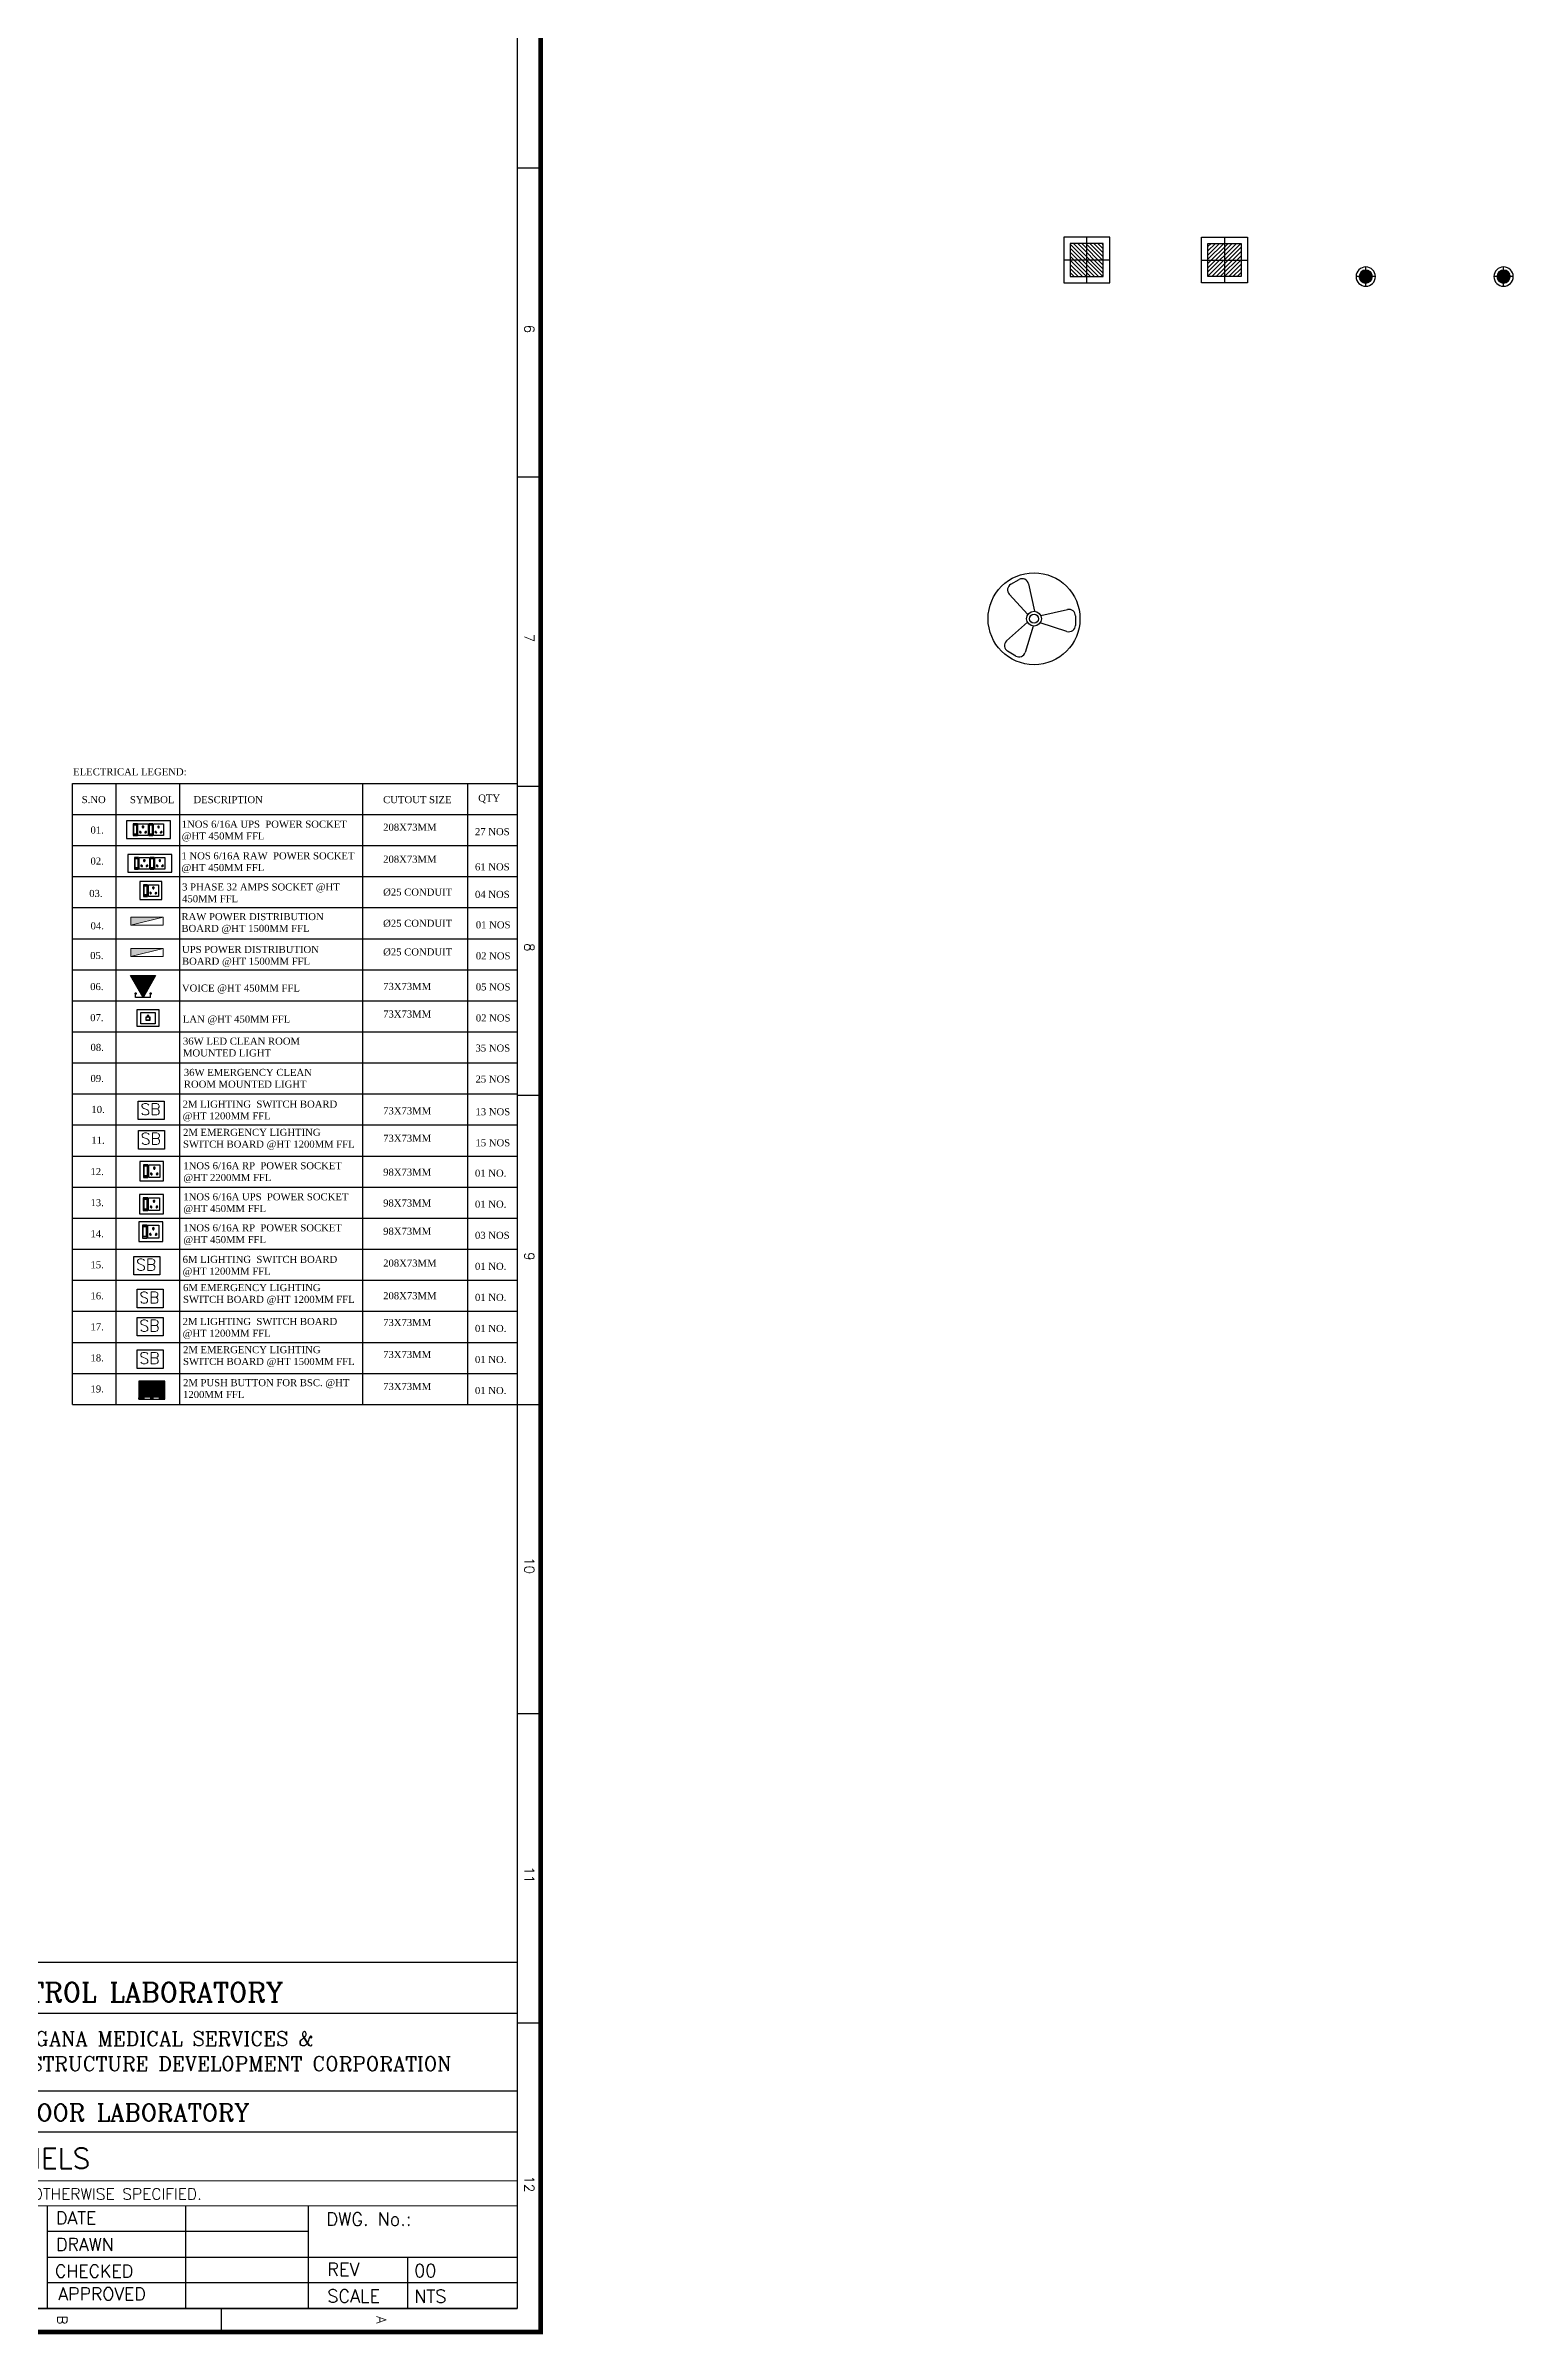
# Model space of a CAD drawing. Extents: x -52083 to 49512, y -145230 to 20224.
# Drawn here: x -23710 to -4545, y -145230 to -115345 of the extents above; entities that cross this region are included whole.
import ezdxf
from ezdxf.enums import TextEntityAlignment as Align

# ---------------------------------------------------------------- set-up
doc = ezdxf.new("R2010")
doc.units = 0
doc.header["$LTSCALE"] = 0.5
doc.header["$MEASUREMENT"] = 0
for name, color, linetype in [('ELE 36W EMERGENCY LIGHT', 5, 'Continuous'), ('ELE 36W LED LIGHT', 6, 'Continuous'), ('ELE-1200MM CEILINGFAN', 6, 'Continuous'), ('ELE-12W LED', 1, 'Continuous'), ('ELE-UPS SWITCH BOARD', 3, 'Continuous'), ('ELE. LEGEND', 240, 'Continuous'), ('HATCH', 7, 'Continuous'), ('PDF_Text', 5, 'Continuous'), ('SA-3MUP', 223, 'Continuous'), ('SA-6MRP', 1, 'Continuous'), ('SA-6MUP', 223, 'Continuous'), ('SA-Lan', 3, 'Continuous'), ('SA-Voice', 5, 'Continuous'), ('TITLE', 7, 'Continuous')]:
    doc.layers.add(name, color=color, linetype=linetype)
for name, color, linetype, lineweight in [('ELE-12W UPS LIGHT', 3, 'Continuous', 25), ('ELE-36W EMERGENCY  LED LIGHT', 7, 'Continuous', 25), ('ELE-36W LED LIGHT', 210, 'Continuous', 25), ('ELE. DB', 1, 'Continuous', 9), ('Sa-Block Text', 7, 'Continuous', 18)]:
    doc.layers.add(name, color=color, linetype=linetype, lineweight=lineweight)
doc.styles.add('IRFAN', font='romans.shx')
doc.styles.add('PDF Times New Roman', font='times.ttf')
doc.styles.add('RomanS', font='romans.shx')
doc.styles.get("Standard").update_dxf_attribs({"font": 'romans.shx'})
doc.styles.add('sudheer', font='romanc.shx')

# ---------------------------------------------------------------- blocks, each defined once
blk = doc.blocks.new('A$C07FB25EA')
at = {"layer": 'ELE-1200MM CEILINGFAN', "color": 3}
for p, q in [((0.26, 2.64), (3.17, 12.07)), ((6.53, 13.37), (9.47, 11.64)), ((-14.84, -1.03), (-14.81, 2.38)), ((-11.8, 4.55), (-2.22, 1.44)), ((9.84, 7.94), (2.36, 1.21)), ((-2.41, -1.1), (-12.04, -3.29)), ((1.96, -12.49), (-0.13, -2.65)), ((2.16, -1.54), (8.87, -8.78)), ((8.31, -12.34), (5.35, -14.02))]:
    blk.add_line(p, q, dxfattribs=at)
at = {"layer": 'ELE-1200MM CEILINGFAN', "color": 5, "ltscale": 10}
blk.add_circle((0, 0), 16.45, dxfattribs=at)
at = {"layer": 'ELE-1200MM CEILINGFAN', "color": 3}
for radius in [2.65, 1.58]:
    blk.add_circle((0, 0), radius, dxfattribs=at)
for centre, start, end in [((5.36, 11.38), 59.52805, 162.52285), ((8.3, 9.66), 311.94933, 59.52805), ((-12.51, 2.36), 71.94933, 179.52805), ((-12.54, -1.05), 179.52805, 282.52285), ((4.21, -12.02), 191.94933, 299.52805), ((7.18, -10.34), 299.52805, 42.52285)]:
    blk.add_arc(centre, 2.3, start, end, dxfattribs=at)
blk = doc.blocks.new('A$C66962185')
at = {"layer": 'TITLE'}
for p, q in [((85375, -1297), (85375, 0)), ((102467, -1297), (102467, 0)), ((119559, -1297), (119559, 0)), ((136651, -1297), (136651, 0)), ((153743, -1297), (153743, 0)), ((170836, -1297), (170836, 0)), ((187928, -1297), (187928, 0)), ((1210, -1297), (203723, -1297)), ((203723, -139882), (203723, -1297)), ((205020, -17647), (203723, -17647))]:
    blk.add_line(p, q, dxfattribs=at)
at = {"layer": 'TITLE', "const_width": 250}
blk.add_lwpolyline([(205020, 0), (205020, -141178), (0, -141178), (0, 0)], close=True, dxfattribs=at)
at = {"layer": 'TITLE', "style": 'RomanS'}
for s, height, p in [('6', 537, (94285, -629)), ('7', 537, (111377, -629)), ('8', 537, (128470, -629)), ('9', 537, (145562, -629)), ('10', 537.4, (162654, -629)), ('11', 537.4, (179746, -629)), ('12', 537.4, (196838, -629)), ('A', 537, (204358, -8810)), ('B', 537, (204358, -26457))]:
    blk.add_text(s, height=height, dxfattribs=at).set_placement(p, align=Align.MIDDLE)
blk = doc.blocks.new('*U668')
at = {"ltscale": 300}
for p, q in [((-78, 30), (-78, -30)), ((-78, 30), (-78, -30)), ((-57, 30), (-78, 30)), ((-78, 30), (-57, 30)), ((-76, 23), (-76, -23)), ((-59, 23), (-76, 23)), ((-59, -23), (-59, 23)), ((-57, -30), (-57, 30)), ((-54, 30), (-2, 30)), ((-54, -30), (-54, 30)), ((-2, 30), (-2, -30)), ((2, 30), (2, -30)), ((2, 30), (2, -30)), ((22, 30), (2, 30)), ((2, 30), (22, 30)), ((3, 23), (3, -23)), ((21, 23), (3, 23)), ((21, -23), (21, 23)), ((22, -30), (22, 30)), ((26, -30), (26, 30)), ((26, 30), (78, 30)), ((78, 30), (78, -30)), ((-78, -30), (-57, -30)), ((-76, -21), (-59, -21)), ((-76, -23), (-59, -23)), ((-2, -30), (-54, -30)), ((2, -30), (22, -30)), ((3, -21), (21, -21)), ((3, -23), (21, -23)), ((78, -30), (26, -30))]:
    blk.add_line(p, q, dxfattribs=at)
blk.add_lwpolyline([(-113, -46), (113, -46), (113, 46), (-113, 46)], close=True, dxfattribs=at)
for centre, radius, start, end in [((-28, 15), 4.06, 307.1584, 232.8416), ((-28, 11), 2.59, 161.4031, 18.5969), ((52, 15), 4.06, 307.1584, 232.8416), ((52, 11), 2.59, 161.4031, 18.5969), ((-43, -12), 3.5, 5.2689, 272.51), ((-40, -14), 2.82, 202.6838, 75.0951), ((-16, -14), 2.82, 104.9049, 337.3162), ((-13, -12), 3.5, 267.49, 174.7311), ((37, -12), 3.5, 5.2689, 272.51), ((40, -14), 2.82, 202.6838, 75.0951), ((64, -14), 2.82, 104.9049, 337.3162), ((67, -12), 3.5, 267.49, 174.7311)]:
    blk.add_arc(centre, radius, start, end, dxfattribs=at)
at = {"layer": 'Sa-Block Text', "flags": 1}
for tag, p in [('PROJECTNAME', (102, 776)), ('FLOOR', (102, 686)), ('LABNAME', (102, 577)), ('ITEMNO:', (102, 480))]:
    blk.add_attdef(tag, text='', height=65, dxfattribs=at).set_placement(p, align=Align.MIDDLE_CENTER)
at = {"layer": 'Sa-Block Text'}
blk.add_attdef('CATALOGUE', text='', height=65, dxfattribs=at).set_placement((102, 361), align=Align.MIDDLE_CENTER)
blk = doc.blocks.new('*U667')
for p, q in [((-78, 30), (-78, -30)), ((-78, 30), (-78, -30)), ((-57, 30), (-78, 30)), ((-78, 30), (-57, 30)), ((-76, 23), (-76, -23)), ((-59, 23), (-76, 23)), ((-59, -23), (-59, 23)), ((-57, -30), (-57, 30)), ((-54, 30), (-2, 30)), ((-54, -30), (-54, 30)), ((-2, 30), (-2, -30)), ((2, 30), (2, -30)), ((2, 30), (2, -30)), ((22, 30), (2, 30)), ((2, 30), (22, 30)), ((3, 23), (3, -23)), ((21, 23), (3, 23)), ((21, -23), (21, 23)), ((22, -30), (22, 30)), ((26, -30), (26, 30)), ((26, 30), (78, 30)), ((78, 30), (78, -30)), ((-78, -30), (-57, -30)), ((-76, -21), (-59, -21)), ((-76, -23), (-59, -23)), ((-2, -30), (-54, -30)), ((2, -30), (22, -30)), ((3, -21), (21, -21)), ((3, -23), (21, -23)), ((78, -30), (26, -30))]:
    blk.add_line(p, q)
blk.add_lwpolyline([(-113, -46), (113, -46), (113, 46), (-113, 46)], close=True)
for centre, radius, start, end in [((-28, 15), 4.06, 307.1584, 232.8416), ((-28, 11), 2.59, 161.4031, 18.5969), ((52, 15), 4.06, 307.1584, 232.8416), ((52, 11), 2.59, 161.4031, 18.5969), ((-43, -12), 3.5, 5.2689, 272.51), ((-40, -14), 2.82, 202.6838, 75.0951), ((-16, -14), 2.82, 104.9049, 337.3162), ((-13, -12), 3.5, 267.49, 174.7311), ((37, -12), 3.5, 5.2689, 272.51), ((40, -14), 2.82, 202.6838, 75.0951), ((64, -14), 2.82, 104.9049, 337.3162), ((67, -12), 3.5, 267.49, 174.7311)]:
    blk.add_arc(centre, radius, start, end)
at = {"layer": 'Sa-Block Text', "flags": 1}
for tag, p in [('PROJECTNAME', (15, 619)), ('FLOOR', (15, 530)), ('LABNAME', (15, 420)), ('ITEMNO:', (15, 323))]:
    blk.add_attdef(tag, text='', height=65, dxfattribs=at).set_placement(p, align=Align.MIDDLE_CENTER)
at = {"layer": 'Sa-Block Text'}
blk.add_attdef('CATALOGUE', text='', height=65, dxfattribs=at).set_placement((15, 174), align=Align.MIDDLE_CENTER)
blk = doc.blocks.new('3PHASE 32AMPS')
at = {"color": 5}
for p, q in [((18, 76), (18, 16)), ((18, 76), (18, 16)), ((39, 76), (18, 76)), ((18, 76), (39, 76)), ((18, 16), (39, 16)), ((20, 69), (20, 23)), ((37, 69), (20, 69)), ((20, 25), (37, 25)), ((20, 23), (37, 23)), ((37, 23), (37, 69)), ((39, 16), (39, 76)), ((43, 76), (95, 76)), ((43, 16), (43, 76)), ((95, 16), (43, 16)), ((95, 76), (95, 16))]:
    blk.add_line(p, q, dxfattribs=at)
blk.add_lwpolyline([(0, 0), (113, 0), (113, 92), (0, 92)], close=True, dxfattribs=at)
for centre, radius, start, end in [((54, 34), 3.5, 5.2689, 272.51), ((56, 32), 2.82, 202.6838, 75.0951), ((69, 61), 4.06, 307.1584, 232.8416), ((69, 57), 2.59, 161.4031, 18.5969), ((81, 32), 2.82, 104.9049, 337.3162), ((83, 34), 3.5, 267.49, 174.7311)]:
    blk.add_arc(centre, radius, start, end, dxfattribs=at)
at = {"layer": 'Sa-Block Text', "flags": 1}
for tag, p in [('LAB', (56, 92)), ('ITEM', (56, -35)), ('CATALOGUE', (87, -160))]:
    blk.add_attdef(tag, text='', height=65, dxfattribs=at).set_placement(p, align=Align.MIDDLE_CENTER)
blk = doc.blocks.new('UPS DB')
at = {"layer": 'HATCH'}
h = blk.add_hatch(color=3, dxfattribs=at)
h.dxf.hatch_style = 1
h.paths.add_polyline_path([(0, -150), (600, -150), (600, 0)])
at = {"layer": 'ELE. DB', "color": 3}
blk.add_line((600, 0), (0, -150), dxfattribs=at)
blk.add_lwpolyline([(0, 0), (600, 0), (600, -150), (0, -150)], close=True, dxfattribs=at)
blk = doc.blocks.new('RPDB')
at = {"layer": 'ELE. DB'}
h = blk.add_hatch(color=1, dxfattribs=at)
h.dxf.hatch_style = 1
h.paths.add_polyline_path([(150, 0), (150, 600), (0, 600)])
at = {"layer": 'ELE. DB', "color": 1}
blk.add_line((0, 600), (150, 0), dxfattribs=at)
blk.add_lwpolyline([(0, 0), (0, 600), (150, 600), (150, 0)], close=True, dxfattribs=at)
blk = doc.blocks.new('*U669')
for points in [[(-59, 46), (59, 46), (59, -46), (-59, -46)], [(-39, 30), (39, 30), (39, -30), (-39, -30)], [(12, 6), (5, 6), (5, 15), (-5, 15), (-5, 6), (-12, 6), (-12, -10), (12, -10)], [(11, 4), (4, 4), (4, 13), (-4, 13), (-4, 4), (-11, 4), (-11, -9), (11, -9)]]:
    blk.add_lwpolyline(points, close=True)
at = {"layer": 'Sa-Block Text', "flags": 1}
for tag, p in [('PROJECTNAME', (15, 671)), ('LABNAME', (15, 472)), ('FLOOR', (15, 581)), ('ITEMNO:', (15, 374))]:
    blk.add_attdef(tag, text='', height=65, dxfattribs=at).set_placement(p, align=Align.MIDDLE_CENTER)
at = {"layer": 'Sa-Block Text'}
blk.add_attdef('CATALOGUE', text='', height=65, dxfattribs=at).set_placement((15, 223), align=Align.MIDDLE_CENTER)
blk = doc.blocks.new('VOICE')
at = {"ltscale": 30}
h = blk.add_hatch(dxfattribs=at)
h.set_pattern_fill('ANSI31', color=256, scale=1.368807, angle=0.1071, style=0)
h.set_pattern_definition([(45.107, (0, 0), (-3.0788, 3.06731), [])])
h.paths.add_polyline_path([(0, 0), (67, 119), (135, 0)])
for p, q in [((0, 0), (67, 119)), ((135, 0), (0, 0)), ((67, 119), (135, 0))]:
    blk.add_line(p, q, dxfattribs=at)
at = {"linetype": 'Continuous', "ltscale": 12}
blk.add_line((27, 119), (108, 119), dxfattribs=at)
at = {"ltscale": 12}
for p, q in [((27, 119), (27, 101)), ((108, 119), (108, 101))]:
    blk.add_line(p, q, dxfattribs=at)
at = {"ltscale": 30, "const_width": 6.84}
for points in [[(23, 98, 1), (30, 98, 1)], [(104, 98, 1), (111, 98, 1)]]:
    blk.add_lwpolyline(points, format="xyb", close=True, dxfattribs=at)
at = {"layer": 'Sa-Block Text', "flags": 1}
for tag, p in [('LAB', (68, 152)), ('ITEM', (68, 25)), ('CATALOGUE', (98, -100))]:
    blk.add_attdef(tag, text='', height=65, dxfattribs=at).set_placement(p, align=Align.MIDDLE_CENTER)
blk = doc.blocks.new('3M-UPS')
for p, q in [((18, 76), (18, 16)), ((18, 76), (18, 16)), ((39, 76), (18, 76)), ((18, 76), (39, 76)), ((18, 16), (39, 16)), ((20, 69), (20, 23)), ((37, 69), (20, 69)), ((20, 25), (37, 25)), ((20, 23), (37, 23)), ((37, 23), (37, 69)), ((39, 16), (39, 76)), ((43, 76), (95, 76)), ((43, 16), (43, 76)), ((95, 16), (43, 16)), ((95, 76), (95, 16))]:
    blk.add_line(p, q)
blk.add_lwpolyline([(0, 0), (113, 0), (113, 92), (0, 92)], close=True)
for centre, radius, start, end in [((54, 34), 3.5, 5.2689, 272.51), ((56, 32), 2.82, 202.6838, 75.0951), ((69, 61), 4.06, 307.1584, 232.8416), ((69, 57), 2.59, 161.4031, 18.5969), ((81, 32), 2.82, 104.9049, 337.3162), ((83, 34), 3.5, 267.49, 174.7311)]:
    blk.add_arc(centre, radius, start, end)
at = {"layer": 'Sa-Block Text', "flags": 1}
for tag, p in [('LAB', (56, 92)), ('ITEM', (56, -35)), ('CATALOGUE', (87, -160))]:
    blk.add_attdef(tag, text='', height=65, dxfattribs=at).set_placement(p, align=Align.MIDDLE_CENTER)
blk = doc.blocks.new('A$C4f101be3')
at = {"color": 151}
for p, q in [((16, -70), (16, -18)), ((16, -18), (76, -18)), ((76, -70), (16, -70)), ((76, -74), (16, -74)), ((16, -74), (16, -95)), ((16, -95), (16, -74)), ((16, -95), (76, -95)), ((16, -95), (76, -95)), ((69, -76), (23, -76)), ((23, -76), (23, -93)), ((23, -93), (69, -93)), ((67, -93), (67, -76)), ((69, -93), (69, -76)), ((76, -18), (76, -70)), ((76, -95), (76, -74))]:
    blk.add_line(p, q, dxfattribs=at)
blk.add_lwpolyline([(92, -113), (92, 0), (0, 0), (0, -113)], close=True, dxfattribs=at)
for centre, radius, start, end in [((31, -44), 4.06, 37.1584, 322.8416), ((35, -44), 2.59, 251.4031, 108.5969), ((58, -30), 3.5, 357.49, 264.7311), ((58, -59), 3.5, 95.2689, 2.51), ((60, -32), 2.82, 194.9049, 67.3162), ((60, -57), 2.82, 292.6838, 165.0951)]:
    blk.add_arc(centre, radius, start, end, dxfattribs=at)
blk = doc.blocks.new('A$Cb08003e7')
at = {"color": 1}
for p, q in [((-76, 43), (-76, 95)), ((-76, 95), (-16, 95)), ((-16, 43), (-76, 43)), ((-16, 39), (-76, 39)), ((-76, 39), (-76, 18)), ((-76, 18), (-76, 39)), ((-76, 18), (-16, 18)), ((-76, 18), (-16, 18)), ((-23, 37), (-69, 37)), ((-69, 37), (-69, 20)), ((-69, 20), (-23, 20)), ((-25, 20), (-25, 37)), ((-23, 20), (-23, 37)), ((-16, 95), (-16, 43)), ((-16, 18), (-16, 39))]:
    blk.add_line(p, q, dxfattribs=at)
blk.add_lwpolyline([(0, 0), (0, 113), (-92, 113), (-92, 0)], close=True, dxfattribs=at)
for centre, radius, start, end in [((-61, 69), 4.06, 37.1584, 322.8416), ((-57, 69), 2.59, 251.4031, 108.5969), ((-34, 83), 3.5, 357.49, 264.7311), ((-34, 54), 3.5, 95.2689, 2.51), ((-32, 81), 2.82, 194.9049, 67.3162), ((-32, 56), 2.82, 292.6838, 165.0951)]:
    blk.add_arc(centre, radius, start, end, dxfattribs=at)
blk = doc.blocks.new('2M-UPS-SB')
at = {"layer": 'ELE-UPS SWITCH BOARD', "color": 3}
blk.add_lwpolyline([(0, 92), (130, 92), (130, 0), (0, 0)], close=True, dxfattribs=at)
blk.add_text('SB', height=57.3, dxfattribs=at).set_placement((11, 23))
blk = doc.blocks.new('2M-RP-SB')
at = {"layer": 'ELE-UPS SWITCH BOARD', "color": 1}
blk.add_lwpolyline([(0, 92), (130, 92), (130, 0), (0, 0)], close=True, dxfattribs=at)
blk.add_text('SB', height=57.3, dxfattribs=at).set_placement((11, 23))
blk = doc.blocks.new('A$C0035c069')
at = {"layer": 'ELE-UPS SWITCH BOARD', "color": 6}
blk.add_lwpolyline([(0, 0), (0, 130), (92, 130), (92, 0)], close=True, dxfattribs=at)
blk.add_text('SB', height=57.3, rotation=90, dxfattribs=at).set_placement((70, 11))
blk = doc.blocks.new('A$C2d9e9296')
at = {"layer": 'ELE-UPS SWITCH BOARD', "color": 30}
blk.add_lwpolyline([(0, -130), (0, 0), (92, 0), (92, -130)], close=True, dxfattribs=at)
blk.add_text('SB', height=57.3, rotation=90, dxfattribs=at).set_placement((70, -119))
blk = doc.blocks.new('A$Cf1744d54')
at = {"layer": 'ELE-UPS SWITCH BOARD', "color": 5}
blk.add_lwpolyline([(0, 0), (424, 0), (424, -302), (0, -302)], close=True, dxfattribs=at)
blk.add_text('SB', height=187.3, dxfattribs=at).set_placement((36, -228))
blk = doc.blocks.new('A$C8d7bb51d')
at = {"layer": 'ELE-UPS SWITCH BOARD', "color": 7}
blk.add_lwpolyline([(0, 0), (424, 0), (424, -302), (0, -302)], close=True, dxfattribs=at)
blk.add_text('SB', height=187.3, dxfattribs=at).set_placement((36, -228))
blk = doc.blocks.new('2M-PUSHBUTTON')
at = {"layer": 'PDF_Text'}
h = blk.add_hatch(dxfattribs=at)
h.set_pattern_fill('ANSI37', color=6, scale=15)
h.set_pattern_definition([(45, (-361885.5, -40311), (-1.325825215, 1.325825215), []), (135, (-361885.5, -40311), (-1.325825215, -1.325825215), [])])
h.paths.add_polyline_path([(-70, -81), (-70, -90), (-60, -90), (-60, -81), (-26, -81), (-26, -90), (0, -90), (0, 0), (-130, 0), (-130, -90), (-104, -90), (-104, -81)])
for points in [[(-130, -90), (0, -90), (0, 0), (-130, 0)], [(-104, -90), (-70, -90), (-70, -81), (-104, -81)], [(-60, -90), (-26, -90), (-26, -81), (-60, -81)]]:
    blk.add_lwpolyline(points, close=True, dxfattribs=at)
blk = doc.blocks.new('ELE.EMERGENCY 40W LED LIGHT')
at = {"layer": 'ELE-36W EMERGENCY  LED LIGHT'}
h = blk.add_hatch(dxfattribs=at)
h.set_pattern_fill('ANSI31', color=5, scale=300, style=0)
h.paths.add_polyline_path([(-208, -208), (-208, 208), (208, 208), (208, -208)])
for p, q in [((0, 288), (0, -288)), ((-288, 0), (288, 0))]:
    blk.add_line(p, q, dxfattribs=at)
for points in [[(-288, -288), (-288, 288), (288, 288), (288, -288)], [(-208, -208), (-208, 208), (208, 208), (208, -208)]]:
    blk.add_lwpolyline(points, close=True, dxfattribs=at)
blk = doc.blocks.new('QWE')
at = {"layer": 'ELE-12W UPS LIGHT', "lineweight": 25}
h = blk.add_hatch(dxfattribs=at)
h.set_pattern_fill('ANSI31', color=8)
h.set_pattern_definition([(45, (-1135553.9097, 459369.4158), (-2.24506403, 2.24506403), [])])
edge = h.paths.add_edge_path()
edge.add_arc((0, 0), 85.7, 0, 360)
at = {"layer": 'ELE-12W UPS LIGHT', "color": 3, "lineweight": 25}
for p, q in [((-126, 0), (126, 0)), ((0, -126), (0, 126))]:
    blk.add_line(p, q, dxfattribs=at)
for radius in [126, 85.7]:
    blk.add_circle((0, 0), radius, dxfattribs=at)
blk = doc.blocks.new('18W LED')
at = {"layer": 'ELE-12W LED'}
h = blk.add_hatch(dxfattribs=at)
h.set_pattern_fill('ANSI31', color=252)
h.set_pattern_definition([(45, (-1135553.9097, 459369.4158), (-2.24506403, 2.24506403), [])])
edge = h.paths.add_edge_path()
edge.add_arc((0, 0), 85.7, 0, 360)
at = {"layer": 'ELE-12W LED', "color": 1}
for p, q in [((-126, 0), (126, 0)), ((0, -126), (0, 126))]:
    blk.add_line(p, q, dxfattribs=at)
for radius in [126, 85.7]:
    blk.add_circle((0, 0), radius, dxfattribs=at)
blk = doc.blocks.new('light300x600')
at = {"layer": 'ELE-36W LED LIGHT', "lineweight": 25}
for p, q in [((918215, -78407), (918215, -79007)), ((918815, -78407), (918215, -78407)), ((918298, -78491), (918299, -78491)), ((918298, -78544), (918352, -78491)), ((918298, -78597), (918405, -78491)), ((918298, -78650), (918458, -78491)), ((918298, -78703), (918511, -78491)), ((918298, -78756), (918564, -78491)), ((918298, -78809), (918617, -78491)), ((918298, -78862), (918670, -78491)), ((918298, -78916), (918723, -78491)), ((918298, -78491), (918298, -78924)), ((918731, -78491), (918298, -78491)), ((918343, -78924), (918731, -78536)), ((918396, -78924), (918731, -78589)), ((918515, -78407), (918515, -79007)), ((918731, -78924), (918731, -78491)), ((918815, -79007), (918815, -78407)), ((918215, -78707), (918815, -78707)), ((918449, -78924), (918731, -78642)), ((918502, -78924), (918731, -78695)), ((918555, -78924), (918731, -78748)), ((918608, -78924), (918731, -78801)), ((918661, -78924), (918731, -78854)), ((918215, -79007), (918815, -79007)), ((918298, -78924), (918731, -78924)), ((918714, -78924), (918731, -78907))]:
    blk.add_line(p, q, dxfattribs=at)

msp = doc.modelspace()

# ---------------------------------------------------------------- linework, layer by layer
for p, q in [((-17552, -140373.6, 2637.8), (-27776.6, -140373.6, 2637.8)), ((-17552, -141043.4, 2637.8), (-27776.6, -141043.4, 2637.8)), ((-17552, -142056.8, 2637.8), (-27776.6, -142056.8, 2637.8)), ((-17552, -142592.7, 2637.8), (-27776.6, -142592.7, 2637.8)), ((-23687.1, -144894.1, 2637.8), (-23687.1, -143553.3, 2637.8)), ((-21879.2, -144894.1, 2637.8), (-21879.2, -143553.3, 2637.8)), ((-20283.5, -143553.3, 2637.8), (-20283.5, -144894.1, 2637.8)), ((-20283.5, -143888.6, 2637.8), (-23687.1, -143888.6, 2637.8)), ((-23687.1, -144223.8, 2637.8), (-17552, -144223.8, 2637.8)), ((-18982.1, -144894.1, 2637.8), (-18982.1, -144223.8, 2637.8)), ((-17552, -144559, 2637.8), (-23687.1, -144559, 2637.8))]:
    msp.add_line(p, q)
at = {"lineweight": 9, "extrusion": (1.12482e-32, 6.12323e-17, -1)}
for p, q in [((-17552, -143227, 2637.8), (-27776.6, -143227, 2637.8)), ((-17552, -143553.3, 2637.8), (-27776.6, -143553.3, 2637.8))]:
    msp.add_line(p, q, dxfattribs=at)
at = {"color": 7}
msp.add_line((-17552, -144894.1, 2637.8), (-27776.6, -144894.1, 2637.8), dxfattribs=at)
at = {"layer": 'ELE. LEGEND', "color": 0}
for p, q in [((-23360.8, -133087.7, 2637.8), (-23360.8, -124978.5, 2637.8)), ((-23360.8, -124978.5, 2637.8), (-17552, -124978.5, 2637.8)), ((-22789.8, -133087.7, 2637.8), (-22789.8, -124978.5, 2637.8)), ((-21959.8, -133087.7, 2637.8), (-21959.8, -124978.5, 2637.8)), ((-19570, -133087.7, 2637.8), (-19570, -124978.5, 2637.8)), ((-18196.8, -133087.7, 2637.8), (-18196.8, -124978.5, 2637.8)), ((-17552, -124978.5, 2637.8), (-17552, -133087.7, 2637.8)), ((-23360.8, -125384, 2637.8), (-17552, -125384, 2637.8)), ((-23360.8, -125789.4, 2637.8), (-17552, -125789.4, 2637.8)), ((-23360.8, -126194.9, 2637.8), (-17552, -126194.9, 2637.8)), ((-23360.8, -126194.9, 2637.8), (-17552, -126194.9, 2637.8)), ((-23360.8, -126600.4, 2637.8), (-17552, -126600.4, 2637.8)), ((-23360.8, -127005.8, 2637.8), (-17552, -127005.8, 2637.8)), ((-23360.8, -127411.3, 2637.8), (-17552, -127411.3, 2637.8)), ((-23360.8, -127411.3, 2637.8), (-17552, -127411.3, 2637.8)), ((-23360.8, -127816.7, 2637.8), (-17552, -127816.7, 2637.8)), ((-23360.8, -128222.2, 2637.8), (-17552, -128222.2, 2637.8)), ((-23360.8, -128222.2, 2637.8), (-17638.9, -128222.2, 2637.8)), ((-23360.8, -128627.7, 2637.8), (-17552, -128627.7, 2637.8)), ((-23360.8, -129033.1, 2637.8), (-17552, -129033.1, 2637.8)), ((-23360.8, -129438.6, 2637.8), (-17552, -129438.6, 2637.8)), ((-23360.8, -129844, 2637.8), (-17552, -129844, 2637.8)), ((-23360.8, -130249.5, 2637.8), (-17552, -130249.5, 2637.8)), ((-23360.8, -130655, 2637.8), (-17552, -130655, 2637.8)), ((-23360.8, -131060.4, 2637.8), (-17552, -131060.4, 2637.8)), ((-23360.8, -131465.9, 2637.8), (-17552, -131465.9, 2637.8)), ((-23360.8, -131871.3, 2637.8), (-17552, -131871.3, 2637.8)), ((-23360.8, -132276.8, 2637.8), (-17552, -132276.8, 2637.8)), ((-23360.8, -132682.3, 2637.8), (-17552, -132682.3, 2637.8)), ((-23360.8, -133087.7, 2637.8), (-17552, -133087.7, 2637.8))]:
    msp.add_line(p, q, dxfattribs=at)

# ---------------------------------------------------------------- block references
at = {"color": 31, "xscale": 2.616292660895851, "yscale": 2.616292660895851, "zscale": 2.616292660895851}
for name, p in [('2M-RP-SB', (-22502.7, -129367.7, 2637.8)), ('2M-UPS-SB', (-22499.9, -129752.9, 2637.8))]:
    msp.add_blockref(name, p, dxfattribs=at)
at = {"layer": 'ELE 36W EMERGENCY LIGHT', "xscale": 1.041666666511446, "yscale": 1.041666666686069, "zscale": 1.041666666677884}
msp.add_blockref('ELE.EMERGENCY 40W LED LIGHT', (-8314.9, -118142.8, 2637.8), dxfattribs=at)
at = {"layer": 'ELE 36W LED LIGHT', "rotation": 90}
msp.add_blockref('light300x600', (-88822.3, -1036657.5, 2637.8), dxfattribs=at)
at = {"layer": 'ELE-1200MM CEILINGFAN', "color": 7, "lineweight": 30, "ltscale": 8, "xscale": 36.47592107160017, "yscale": 36.47592107174569, "zscale": 36.47592107175115, "rotation": 180}
msp.add_blockref('A$C07FB25EA', (-10803.3, -122827.2, 2637.8), dxfattribs=at)
at = {"layer": 'ELE-12W LED', "color": 6, "xscale": -1}
msp.add_blockref('18W LED', (-4670.8, -118359.5, 2637.8), dxfattribs=at)
at = {"layer": 'ELE-12W UPS LIGHT', "linetype": 'ByBlock', "xscale": -1}
msp.add_blockref('QWE', (-6470.8, -118359.5, 2637.8), dxfattribs=at)
at = {"layer": 'ELE. DB', "xscale": 0.7073959270055639, "yscale": 0.7073959270055639, "zscale": 0.7073959270055639}
for name, p, rotation in [('RPDB', (-22175.4, -126830.9, 2637.8), 90), ('UPS DB', (-22176.1, -127239.7, 2637.8), 180)]:
    msp.add_blockref(name, p, dxfattribs=dict(at, rotation=rotation))
at = {"layer": 'PDF_Text', "rotation": 270}
for name, p, xscale, yscale, zscale in [('A$C4f101be3', (-22170.7, -129914.7, 2637.8), 2.76671067380812, 2.76671067380812, 2.76671067380812), ('A$Cb08003e7', (-22495.9, -130959, 2637.8), 2.76671067380812, 2.76671067380812, 2.76671067380812), ('A$C2d9e9296', (-22220, -131155.2, 2637.8), 2.616292660895851, 2.616292660895851, 2.616292660895851), ('A$C0035c069', (-22518.8, -131583.6, 2637.8), 2.616292660895851, 2.616292660895851, 2.616292660895851)]:
    msp.add_blockref(name, p, dxfattribs=dict(at, xscale=xscale, yscale=yscale, zscale=zscale))
at = {"layer": 'PDF_Text'}
for name, p, xscale, yscale, zscale in [('A$Cf1744d54', (-22517.1, -131952.1, 2637.8), 0.8000000000029104, 0.8000000000029104, 0.8000000000029104), ('A$C8d7bb51d', (-22517.1, -132375.6, 2637.8), 0.8000000000029104, 0.8000000000029104, 0.8000000000029104), ('2M-PUSHBUTTON', (-22156.7, -132782.5, 2637.8), 2.611923422533437, 2.611923422533437, 2.611923422533437)]:
    msp.add_blockref(name, p, dxfattribs=dict(at, xscale=xscale, yscale=yscale, zscale=zscale))
at = {"layer": 'SA-3MUP', "color": 7, "xscale": 2.76671067380812, "yscale": 2.76671067380812, "zscale": 2.76671067380812}
msp.add_blockref('3M-UPS', (-22486.4, -130600.4, 2637.8), dxfattribs=at)
at = {"layer": 'SA-6MRP', "color": 7, "xscale": 2.538696477378835, "yscale": 2.538696477378835, "zscale": 2.538696477378835}
msp.add_blockref('*U668', (-22352.6, -126022.1, 3567.6), dxfattribs=at)
at = {"layer": 'SA-6MUP', "color": 7, "xscale": 2.538696477378835, "yscale": 2.538696477378835, "zscale": 2.538696477378835}
msp.add_blockref('*U667', (-22369.7, -125582.1, 2637.8), dxfattribs=at)
at = {"layer": 'SA-Lan', "color": 7, "xscale": 2.415770121631795, "yscale": 2.415770121631795, "zscale": 2.415770121631795}
msp.add_blockref('*U669', (-22375.8, -128043.3, 2637.8), dxfattribs=at)
at = {"layer": 'SA-Voice', "color": 7, "xscale": 2.538696477378835, "yscale": 2.538696477378835, "zscale": 2.538696477378835}
msp.add_blockref('3PHASE 32AMPS', (-22480, -126494.1, 2637.8), dxfattribs=at)
at = {"layer": 'SA-Voice', "color": 7, "xscale": 2.415770121631795, "yscale": 2.415770121631795, "zscale": 2.415770121631795, "rotation": 180}
msp.add_blockref('VOICE', (-22276, -127485.2, 2637.8), dxfattribs=at)
at = {"layer": 'TITLE', "xscale": 0.2362210059218341, "yscale": 0.2362210059218341, "zscale": 0.2362210059282006, "rotation": 270}
msp.add_blockref('A$C66962185', (-17245.7, -96770.3, 2637.8), dxfattribs=at)

# ---------------------------------------------------------------- texts
at = {"lineweight": 9, "style": 'sudheer'}
for s, height, p in [('DRUG CONTROL LABORATORY', 254.612, (-25824.8, -140890.1, 2637.8)), ('TELANGANA MEDICAL SERVICES &  ', 187.609, (-24666.9, -141462.4, 2637.8)), ('INFRASTRUCTURE DEVELOPMENT CORPORATION ', 187.609, (-24684.5, -141790.6, 2637.8)), ('SECOND FLOOR LABORATORY ', 224.058, (-25590.3, -142446.5, 2637.8))]:
    msp.add_text(s, height=height, dxfattribs=at).set_placement(p)
at = {"lineweight": 9, "extrusion": (1.12482e-32, 6.12323e-17, -1), "style": 'IRFAN', "text_generation_flag": 2}
for s, height, p in [('TITLE : MODULAR PANELS', 268.012, (27678.6, -143067.3, -2637.8)), ('ALL DIMENSIONS ARE IN MM UNLESS OTHERWISE SPECIFIED.', 146.84, (27599.5, -143472.1, -2637.8))]:
    msp.add_text(s, height=height, dxfattribs=at).set_placement(p)
at = {"color": 64, "style": 'sudheer'}
for s, p in [('DATE', (-23313.8, -143711.3, 2637.8)), ('DRAWN ', (-23142.7, -144056.2, 2637.8)), ('CHECKED', (-23079.4, -144405.3, 2637.8)), ('APPROVED', (-22974.9, -144704.1, 2637.8))]:
    msp.add_text(s, height=165.48, dxfattribs=at).set_placement(p, align=Align.MIDDLE_CENTER)
for s, p in [('DWG. No.:', (-20044.9, -143811.6, 2637.8)), ('REV', (-20033.8, -144468.2, 2637.8)), ('SCALE', (-20033.8, -144816, 2637.8))]:
    msp.add_text(s, height=169.34, dxfattribs=at).set_placement(p)
at = {"color": 6, "style": 'sudheer'}
for s, p in [('00', (-18899.2, -144482.9, 2637.8)), ('NTS', (-18899.2, -144818.1, 2637.8))]:
    msp.add_text(s, height=169.34, dxfattribs=at).set_placement(p)
at = {"layer": 'ELE. LEGEND', "color": 0, "attachment_point": 7, "style": 'PDF Times New Roman'}
for s, insert, char_height in [('ELECTRICAL LEGEND:', (-23352.9, -124874.5, 2637.8), 92.247), ('S.NO', (-23241.1, -125237.4, 2637.8), 92.25), ('SYMBOL', (-22611.1, -125237.4, 2637.8), 92.25), ('DESCRIPTION', (-21781.1, -125237.4, 2637.8), 92.247), ('CUTOUT SIZE', (-19304.1, -125237.4, 2637.8), 92.247), ('QTY', (-18062.3, -125237.4, 2637.8), 92.25), ('1NOS 6/16A UPS  POWER SOCKET \\P@HT 450MM FFL ', (-21934.9, -125736.8, 2637.8), 92.247), ('208X73MM', (-19304.1, -125597.8, 2637.8), 92.25), ('01.', (-23126.3, -125635, 2637.8), 92.25), ('27 NOS', (-18105, -125655.5, 2637.8), 92.25), ('02.', (-23126.3, -126040.4, 2637.8), 92.25), ('1 NOS 6/16A RAW  POWER SOCKET \\P@HT 450MM FFL ', (-21938.1, -126149.8, 2637.8), 92.247), ('208X73MM', (-19304.1, -126014.6, 2637.8), 92.25), ('61 NOS', (-18105, -126115.1, 2637.8), 92.25), ('03.', (-23142.8, -126462.5, 2637.8), 92.25), ('%%C25 CONDUIT', (-19304.1, -126446.8, 2637.8), 92.247), ('04 NOS', (-18105, -126474, 2637.8), 92.25), ('RAW POWER DISTRIBUTION \\PBOARD @HT 1500MM FFL ', (-21938.4, -126943.9, 2637.8), 92.247), ('04.', (-23125.1, -126884.8, 2637.8), 92.25), ('%%C25 CONDUIT', (-19304.1, -126854.2, 2637.8), 92.247), ('01 NOS', (-18094, -126871.7, 2637.8), 92.25), ('05.', (-23130.4, -127273.5, 2637.8), 92.25), ('UPS POWER DISTRIBUTION \\PBOARD @HT 1500MM FFL ', (-21931.3, -127372.6, 2637.8), 92.247), ('%%C25 CONDUIT', (-19304.1, -127228.3, 2637.8), 92.247), ('02 NOS', (-18094, -127277.2, 2637.8), 92.25), ('06.', (-23130.4, -127679, 2637.8), 92.25), ('VOICE @HT 450MM FFL ', (-21932.7, -127722.9, 2637.8), 92.247), ('73X73MM', (-19304.1, -127676.1, 2637.8), 92.25), ('05 NOS', (-18094, -127682.7, 2637.8), 92.25), ('07.', (-23130.4, -128084.5, 2637.8), 92.25), ('LAN @HT 450MM FFL ', (-21920.3, -128128.4, 2637.8), 92.247), ('73X73MM', (-19304.1, -128036.3, 2637.8), 92.25), ('02 NOS', (-18094, -128088.1, 2637.8), 92.25), ('08.', (-23126.3, -128473.2, 2637.8), 92.25), ('35 NOS', (-18097.9, -128481.1, 2637.8), 92.25), ('09.', (-23126.3, -128878.6, 2637.8), 92.25), ('25 NOS', (-18097.9, -128886.6, 2637.8), 92.25), ('10.', (-23114.4, -129283.3, 2637.8), 92.25), ('2M LIGHTING  SWITCH BOARD \\P@HT 1200MM FFL ', (-21923.2, -129392.7, 2637.8), 92.247), ('73X73MM', (-19304.1, -129300.1, 2637.8), 92.25), ('13 NOS', (-18097.9, -129312.4, 2637.8), 92.25), ('11.', (-23114.4, -129685.9, 2637.8), 92.25), ('73X73MM', (-19304.1, -129659, 2637.8), 92.25), ('15 NOS', (-18097.9, -129717.9, 2637.8), 92.25), ('1NOS 6/16A RP  POWER SOCKET \\P@HT 2200MM FFL ', (-21914.1, -130196.8, 2637.8), 92.247), ('12.', (-23126.3, -130095, 2637.8), 92.25), ('98X73MM', (-19304.1, -130101.4, 2637.8), 92.25), ('01 NO.', (-18105, -130115.6, 2637.8), 92.25), ('13.', (-23126.3, -130500.5, 2637.8), 92.25), ('1NOS 6/16A UPS  POWER SOCKET \\P@HT 450MM FFL ', (-21914.1, -130602.3, 2637.8), 92.247), ('98X73MM', (-19304.1, -130504.5, 2637.8), 92.25), ('01 NO.', (-18105, -130521.1, 2637.8), 92.25), ('14.', (-23126.3, -130905.9, 2637.8), 92.25), ('1NOS 6/16A RP  POWER SOCKET \\P@HT 450MM FFL ', (-21914.1, -131007.7, 2637.8), 92.247), ('98X73MM', (-19304.1, -130873.6, 2637.8), 92.25), ('03 NOS', (-18105, -130926.5, 2637.8), 92.25), ('6M LIGHTING  SWITCH BOARD \\P@HT 1200MM FFL ', (-21923.2, -131420, 2637.8), 92.247), ('208X73MM', (-19304.1, -131289.2, 2637.8), 92.25), ('15.', (-23126.3, -131311.4, 2637.8), 92.25), ('01 NO.', (-18105, -131332, 2637.8), 92.25), ('16.', (-23126.3, -131716.9, 2637.8), 92.25), ('208X73MM', (-19304.1, -131714.9, 2637.8), 92.25), ('01 NO.', (-18105, -131737.4, 2637.8), 92.25), ('17.', (-23126.3, -132122.3, 2637.8), 92.25), ('2M LIGHTING  SWITCH BOARD \\P@HT 1200MM FFL ', (-21923.2, -132230.9, 2637.8), 92.247), ('73X73MM', (-19304.1, -132065.4, 2637.8), 92.25), ('01 NO.', (-18105, -132142.9, 2637.8), 92.25), ('73X73MM', (-19304.1, -132482.7, 2637.8), 92.25), ('18.', (-23126.3, -132527.8, 2637.8), 92.25), ('01 NO.', (-18105, -132548.4, 2637.8), 92.25), ('19.', (-23126.3, -132933.2, 2637.8), 92.25), ('73X73MM', (-19304.1, -132900, 2637.8), 92.25), ('01 NO.', (-18105, -132953.8, 2637.8), 92.25)]:
    msp.add_mtext(s, dxfattribs=dict(at, insert=insert, char_height=char_height))
at = {"layer": 'ELE. LEGEND', "color": 0, "insert": (-21930.1, -126531.2, 2637.8), "char_height": 92.247, "attachment_point": 7, "style": 'PDF Times New Roman'}
msp.add_mtext_dynamic_manual_height_columns('3 PHASE 32 AMPS SOCKET @HT 450MM FFL ', width=2451.721, gutter_width=287.4, heights=[0], dxfattribs=at)
at = {"layer": 'ELE. LEGEND', "color": 0, "char_height": 92.247, "attachment_point": 7, "style": 'PDF Times New Roman'}
for s, insert, width in [('\\pt1199.20564;36W LED CLEAN ROOM MOUNTED LIGHT', (-21918.7, -128545.1, 2637.8), 1746.377), ('36W EMERGENCY CLEAN ROOM MOUNTED LIGHT', (-21906.7, -128952.7, 2637.8), 1860.819), ('2M EMERGENCY LIGHTING  SWITCH BOARD @HT 1200MM FFL ', (-21917.7, -129761, 2637.8), 2307.182), ('6M EMERGENCY LIGHTING  SWITCH BOARD @HT 1200MM FFL ', (-21917.7, -131788.3, 2637.8), 2307.182), ('2M EMERGENCY LIGHTING  SWITCH BOARD @HT 1500MM FFL ', (-21917.7, -132599.2, 2637.8), 2307.182), ('2M PUSH BUTTON FOR BSC. @HT 1200MM FFL ', (-21917.7, -133004.7, 2637.8), 2307.182)]:
    msp.add_mtext(s, dxfattribs=dict(at, insert=insert, width=width))

doc.saveas('drawing.dxf')
